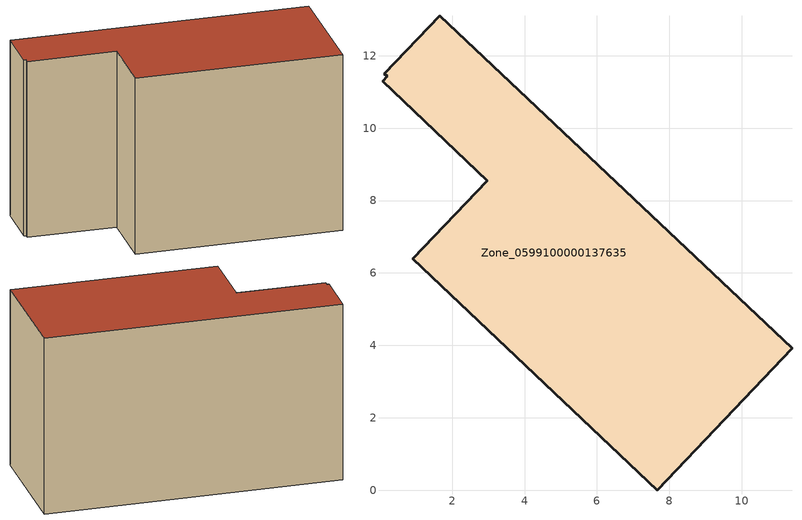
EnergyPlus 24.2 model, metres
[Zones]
Zone_0599100000137635
 floor ground (C_G): 0.13,11.51 1.66,13.1 11.39,3.91 7.66,0 0.91,6.39 2.97,8.55 0.08,11.3 0.2,11.44 z3.15
 wall outside (C_F): 7.66,0 11.39,3.91 1.66,13.1 0.13,11.51 0.2,11.44 0.08,11.3 2.97,8.55 0.91,6.39 7.66,0 z3.15:11.42
 roof outside (C_R): 1.66,13.1 0.13,11.51 0.2,11.44 0.08,11.3 2.97,8.55 0.91,6.39 7.66,0 11.39,3.91 z11.42
[BUILDING]
Pand.0599100000137635: North Axis=0; Terrain=City; Loads Convergence Tolerance Value=0.04; Temperature Convergence Tolerance Value=0.4; Solar Distribution=FullExterior; Maximum Number of Warmup Days=25; Minimum Number of Warmup Days=1
[Site:Location]
Rotterdam.The.Hague.AP_ZH_NLD Design_Conditions: Latitude=51.96; Longitude=4.45; Time Zone=1; Elevation=-4.5
[SITE:GROUNDTEMPERATURE:BUILDINGSURFACE]
18, 18, 18, 18, 18, 18, 18, 18, 18, 18, 18, 18
[MATERIAL] Thermal Absorptance=0.9; Solar Absorptance=0.7; Visible Absorptance=0.7
Name | Roughness | Thickness | Conductivity | Density | Specific Heat
G.TI.1975-1991 | MediumSmooth | 0.15 | 0.288461 | 540 | 1210
F.TI.1975-1991 | Rough | 0.3 | 0.230769 | 1920 | 840
R.TI.1975-1991 | MediumRough | 0.2 | 0.153846 | 1500 | 1000
[CONSTRUCTION]
C_G: G.TI.1975-1991
C_F: F.TI.1975-1991
C_R: R.TI.1975-1991
[ZONE]
Zone_0599100000137635: Type=1; Multiplier=1; Ceiling Height=Autocalculate; Volume=Autocalculate; Floor Area=autocalculate; Part of Total Floor Area=Yes
[ZONEINFILTRATION:DESIGNFLOWRATE]
Infil_Zone_0599100000137635: Zone or ZoneList or Space or SpaceList=Zone_0599100000137635; Schedule=AlwaysOn; Design Flow Rate Calculation Method=Flow/Area; Flow Rate per Floor Area=0.003; Constant Term Coefficient=1; Temperature Term Coefficient=0; Velocity Term Coefficient=0; Velocity Squared Term Coefficient=0
[HVACTEMPLATE:ZONE:IDEALLOADSAIRSYSTEM]
Zone_0599100000137635: Maximum Heating Supply Air Temperature=50; Minimum Cooling Supply Air Temperature=13; Maximum Heating Supply Air Humidity Ratio=0.0156; Minimum Cooling Supply Air Humidity Ratio=0.0077; Heating Limit=NoLimit; Cooling Limit=NoLimit; Dehumidification Control Type=ConstantSensibleHeatRatio; Cooling Sensible Heat Ratio=0.7; Dehumidification Setpoint=60; Humidification Control Type=None; Humidification Setpoint=30; Outdoor Air Method=None; Outdoor Air Flow Rate per Person=0.00944; Outdoor Air Flow Rate per Zone Floor Area=0; Outdoor Air Flow Rate per Zone=0; Demand Controlled Ventilation Type=None; Outdoor Air Economizer Type=NoEconomizer; Heat Recovery Type=None; Sensible Heat Recovery Effectiveness=0.7; Latent Heat Recovery Effectiveness=0.65
[ZONECONTROL:THERMOSTAT]
ThermostatControl_Zone_0599100000137635: Zone or ZoneList=Zone_0599100000137635; Control Type Schedule=DualSetpointControlType; Control 1=Thermostat_Zone_0599100000137635; Temperature Difference Between Cutout And Setpoint=0
[THERMOSTATSETPOINT:DUALSETPOINT]
Thermostat_Zone_0599100000137635: Heating Setpoint Temperature Schedule=HeatingSetpoint_Zone_0599100000137635; Cooling Setpoint Temperature Schedule=CoolingSetpoint_Zone_0599100000137635
[SCHEDULE:COMPACT]
HeatingSetpoint_Zone_0599100000137635: Through: 12/31, For: AllDays, Until: 24:00, 21
CoolingSetpoint_Zone_0599100000137635: Through: 12/31, For: AllDays, Until: 24:00, 24
DualSetpointControlType: Through: 12/31, For: AllDays, Until: 24:00, 4
AlwaysOn: Through: 12/31, For: AllDays, Until: 24:00, 1
